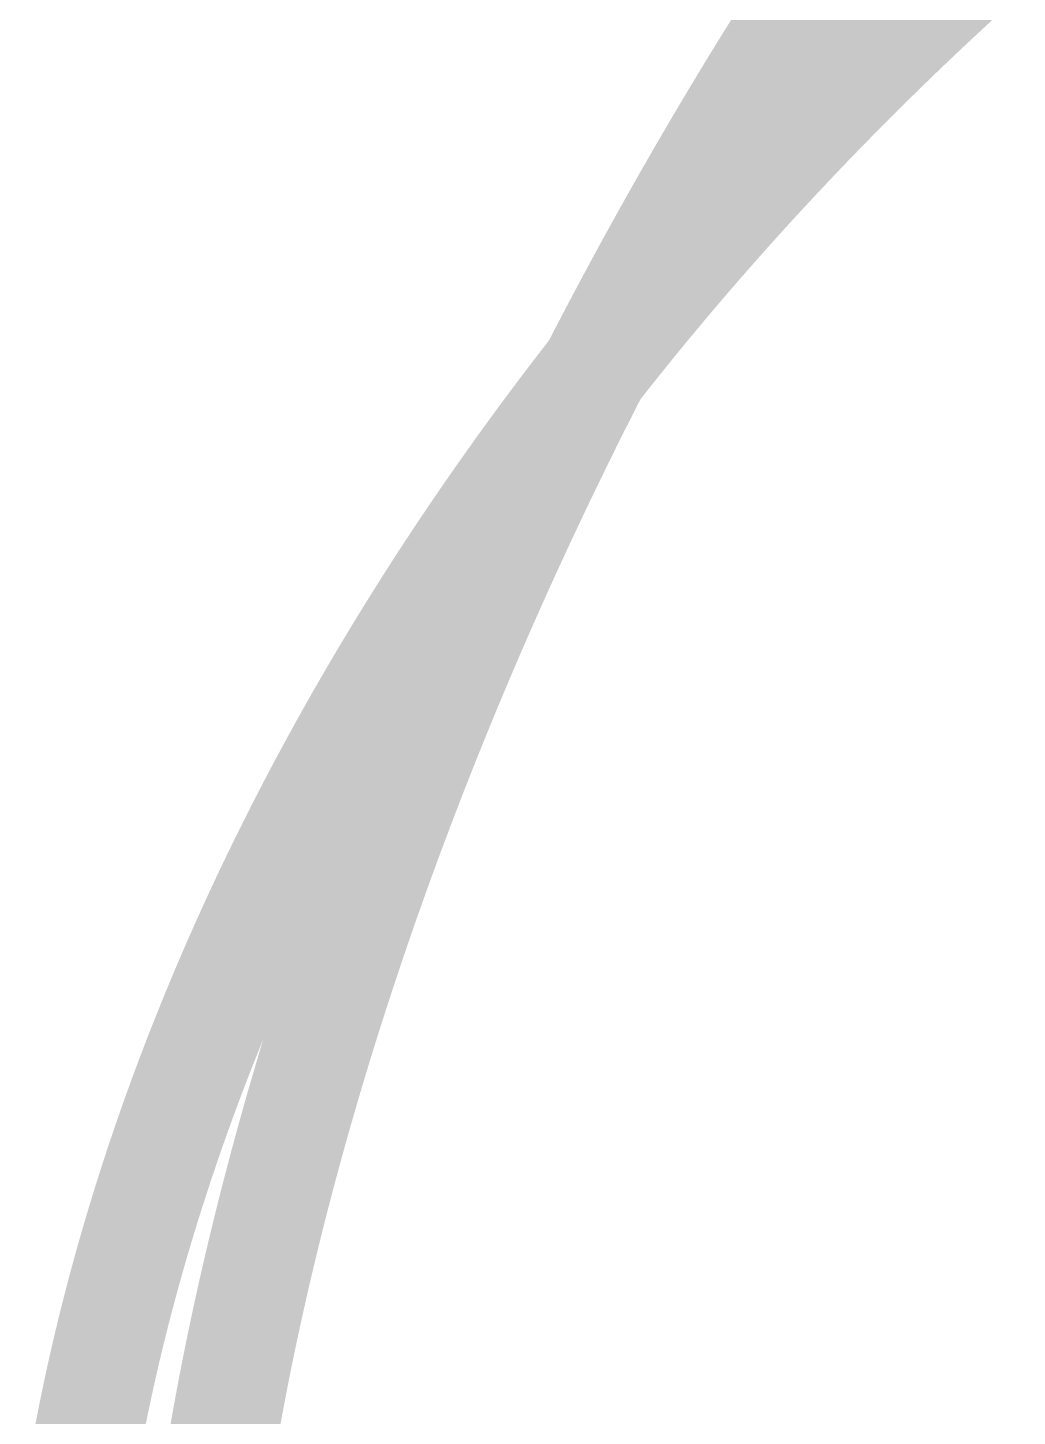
# Model space of a CAD drawing. Header units: inches. Extents: x -3.8 to 6, y -6.8 to 7.5.
# Drawn here: x -3.124 to -2.612, y -4.878 to -4.16 of the extents above; entities that cross this region are included whole.
import ezdxf

# ---------------------------------------------------------------- set-up
doc = ezdxf.new("R2010")
doc.units = ezdxf.units.IN
doc.layers.get('0').update_dxf_attribs({"linetype": 'CONTINUOUS'})
doc.layers.add('7', color=7, linetype='CONTINUOUS')

msp = doc.modelspace()

# ---------------------------------------------------------------- linework, layer by layer
at = {"const_width": 0.056}
msp.add_lwpolyline([(-3.096251, -4.906527), (-3.096145, -4.905903), (-3.096037, -4.90528), (-3.09593, -4.904657), (-3.095822, -4.904034), (-3.095713, -4.903411), (-3.095605, -4.902788), (-3.095495, -4.902165), (-3.095386, -4.901542), (-3.095276, -4.900919), (-3.095165, -4.900296), (-3.095054, -4.899673), (-3.094943, -4.89905), (-3.094831, -4.898427), (-3.094719, -4.897803), (-3.094607, -4.897181), (-3.094494, -4.896557), (-3.094381, -4.895934), (-3.094267, -4.895311), (-3.094153, -4.894688), (-3.094039, -4.894065), (-3.093924, -4.893442), (-3.093809, -4.892819), (-3.093693, -4.892196), (-3.093577, -4.891573), (-3.093461, -4.89095), (-3.093344, -4.890326), (-3.093227, -4.889703), (-3.093109, -4.889081), (-3.092991, -4.888457), (-3.092872, -4.887834), (-3.092754, -4.887211), (-3.092635, -4.886588), (-3.092515, -4.885964), (-3.092395, -4.885341), (-3.092275, -4.884718), (-3.092154, -4.884095), (-3.092033, -4.883472), (-3.091911, -4.882849), (-3.091789, -4.882226), (-3.091666, -4.881603), (-3.091544, -4.88098), (-3.09142, -4.880356), (-3.091297, -4.879734), (-3.091173, -4.87911), (-3.091048, -4.878487), (-3.090924, -4.877864), (-3.090798, -4.877241), (-3.090673, -4.876618), (-3.090547, -4.875995), (-3.09042, -4.875371), (-3.090294, -4.874748), (-3.090167, -4.874125), (-3.090039, -4.873502), (-3.089911, -4.872879), (-3.089783, -4.872256), (-3.089654, -4.871633), (-3.089525, -4.87101), (-3.089395, -4.870387), (-3.089265, -4.869763), (-3.089135, -4.869141), (-3.089004, -4.868517), (-3.088873, -4.867894), (-3.088742, -4.867271), (-3.088609, -4.866648), (-3.088477, -4.866025), (-3.088345, -4.865402), (-3.088212, -4.864779), (-3.088078, -4.864156), (-3.087944, -4.863533), (-3.08781, -4.86291), (-3.087675, -4.862287), (-3.08754, -4.861663), (-3.087405, -4.861041), (-3.087269, -4.860417), (-3.087132, -4.859795), (-3.086996, -4.859171), (-3.086859, -4.858549), (-3.086721, -4.857925), (-3.086583, -4.857302), (-3.086445, -4.856679), (-3.086307, -4.856056), (-3.086168, -4.855433), (-3.086028, -4.85481), (-3.085888, -4.854187), (-3.085748, -4.853565), (-3.085608, -4.852942), (-3.085467, -4.852318), (-3.085325, -4.851696), (-3.085183, -4.851072), (-3.085041, -4.85045), (-3.084898, -4.849827), (-3.084755, -4.849204), (-3.084612, -4.848581), (-3.084469, -4.847958), (-3.084324, -4.847335), (-3.08418, -4.846712), (-3.084035, -4.846089), (-3.08389, -4.845467), (-3.083744, -4.844844), (-3.083598, -4.844221), (-3.083452, -4.843598), (-3.083305, -4.842975), (-3.083158, -4.842352), (-3.08301, -4.84173), (-3.082862, -4.841107), (-3.082713, -4.840484), (-3.082564, -4.839861), (-3.082415, -4.839238), (-3.082265, -4.838615), (-3.082115, -4.837993), (-3.081965, -4.83737), (-3.081814, -4.836747), (-3.081663, -4.836124), (-3.081511, -4.835502), (-3.081359, -4.834879), (-3.081207, -4.834256), (-3.081054, -4.833633), (-3.080901, -4.833011), (-3.080748, -4.832388), (-3.080594, -4.831766), (-3.080439, -4.831143), (-3.080285, -4.830521), (-3.08013, -4.829897), (-3.079974, -4.829275), (-3.079818, -4.828652), (-3.079662, -4.82803), (-3.079505, -4.827407), (-3.079348, -4.826785), (-3.079191, -4.826162), (-3.079033, -4.82554), (-3.078875, -4.824917), (-3.078717, -4.824295), (-3.078557, -4.823672), (-3.078398, -4.82305), (-3.078238, -4.822427), (-3.078078, -4.821805), (-3.077918, -4.821182), (-3.077757, -4.82056), (-3.077595, -4.819937), (-3.077434, -4.819315), (-3.077272, -4.818693), (-3.077109, -4.81807), (-3.076946, -4.817448), (-3.07662, -4.816204), (-3.076456, -4.815581), (-3.076291, -4.814959), (-3.076126, -4.814337), (-3.075961, -4.813714), (-3.075796, -4.813092), (-3.075629, -4.812469), (-3.075463, -4.811848), (-3.075296, -4.811225), (-3.07513, -4.810603), (-3.074962, -4.809981), (-3.074626, -4.808737), (-3.074457, -4.808115), (-3.074288, -4.807493), (-3.074119, -4.80687), (-3.073949, -4.806248), (-3.073779, -4.805626), (-3.073608, -4.805004), (-3.073266, -4.80376), (-3.072922, -4.802516), (-3.072749, -4.801895), (-3.072576, -4.801272), (-3.072403, -4.800651), (-3.07223, -4.800029), (-3.072056, -4.799407), (-3.071881, -4.798785), (-3.071706, -4.798163), (-3.071531, -4.797541), (-3.07118, -4.796298), (-3.071003, -4.795676), (-3.070826, -4.795054), (-3.070649, -4.794433), (-3.070472, -4.793811), (-3.070294, -4.79319), (-3.070115, -4.792568), (-3.069937, -4.791946), (-3.069758, -4.791325), (-3.069578, -4.790703), (-3.069398, -4.790082), (-3.069218, -4.78946), (-3.069038, -4.788838), (-3.068857, -4.788217), (-3.068675, -4.787595), (-3.068494, -4.786974), (-3.068311, -4.786352), (-3.068129, -4.785731), (-3.067946, -4.78511), (-3.067763, -4.784488), (-3.067579, -4.783867), (-3.067395, -4.783246), (-3.067211, -4.782624), (-3.067026, -4.782003), (-3.066841, -4.781382), (-3.066655, -4.780761), (-3.066469, -4.780139), (-3.066283, -4.779518), (-3.066096, -4.778897), (-3.065909, -4.778276), (-3.065722, -4.777655), (-3.065533, -4.777034), (-3.065345, -4.776412), (-3.065157, -4.775792), (-3.064968, -4.77517), (-3.064778, -4.774549), (-3.064589, -4.773929), (-3.064399, -4.773307), (-3.064208, -4.772686), (-3.064017, -4.772066), (-3.063826, -4.771445), (-3.063634, -4.770824), (-3.063442, -4.770204), (-3.063057, -4.768962), (-3.06267, -4.767721), (-3.062476, -4.767099), (-3.062282, -4.766479), (-3.062087, -4.765858), (-3.061892, -4.765238), (-3.061697, -4.764617), (-3.0615, -4.763997), (-3.061304, -4.763376), (-3.061107, -4.762755), (-3.060911, -4.762135), (-3.060713, -4.761515), (-3.060516, -4.760894), (-3.060317, -4.760274), (-3.060119, -4.759654), (-3.05992, -4.759033), (-3.059721, -4.758413), (-3.059521, -4.757792), (-3.059121, -4.756552), (-3.058719, -4.755312), (-3.058517, -4.754692), (-3.058315, -4.754072), (-3.058113, -4.753451), (-3.05791, -4.752831), (-3.057708, -4.752212), (-3.057504, -4.751592), (-3.0573, -4.750972), (-3.057096, -4.750351), (-3.056891, -4.749732), (-3.056687, -4.749112), (-3.056481, -4.748492), (-3.056276, -4.747872), (-3.056069, -4.747253), (-3.055863, -4.746633), (-3.055656, -4.746013), (-3.055449, -4.745393), (-3.055241, -4.744773), (-3.055033, -4.744154), (-3.054825, -4.743535), (-3.054616, -4.742915), (-3.054408, -4.742296), (-3.054198, -4.741676), (-3.053988, -4.741057), (-3.053778, -4.740438), (-3.053567, -4.739818), (-3.053356, -4.739198), (-3.052933, -4.73796), (-3.052721, -4.73734), (-3.052509, -4.736721), (-3.052296, -4.736103), (-3.052083, -4.735483), (-3.051869, -4.734864), (-3.051655, -4.734245), (-3.051441, -4.733625), (-3.051226, -4.733006), (-3.051011, -4.732388), (-3.050796, -4.731769), (-3.05058, -4.73115), (-3.050364, -4.730531), (-3.050147, -4.729912), (-3.04993, -4.729293), (-3.049713, -4.728674), (-3.049495, -4.728056), (-3.049277, -4.727437), (-3.049059, -4.726819), (-3.04884, -4.7262), (-3.04862, -4.725581), (-3.048401, -4.724963), (-3.048181, -4.724344), (-3.047961, -4.723726), (-3.04774, -4.723107), (-3.047519, -4.722489), (-3.047298, -4.72187), (-3.047076, -4.721252), (-3.046854, -4.720634), (-3.046631, -4.720016), (-3.046408, -4.719397), (-3.045961, -4.718161), (-3.045737, -4.717543), (-3.045513, -4.716925), (-3.045288, -4.716307), (-3.045063, -4.715689), (-3.044611, -4.714453), (-3.044159, -4.713217), (-3.043931, -4.712599), (-3.043704, -4.711981), (-3.043476, -4.711364), (-3.043248, -4.710746), (-3.04302, -4.710128), (-3.042791, -4.709511), (-3.042562, -4.708893), (-3.042332, -4.708276), (-3.042102, -4.707658), (-3.041872, -4.707041), (-3.041641, -4.706423), (-3.04141, -4.705806), (-3.041178, -4.705189), (-3.040946, -4.704571), (-3.040714, -4.703954), (-3.040482, -4.703337), (-3.040249, -4.70272), (-3.040015, -4.702102), (-3.039782, -4.701486), (-3.039548, -4.700869), (-3.039313, -4.700251), (-3.039078, -4.699634), (-3.038843, -4.699018), (-3.038608, -4.6984), (-3.038372, -4.697784), (-3.038136, -4.697167), (-3.037899, -4.69655), (-3.037662, -4.695933), (-3.037424, -4.695317), (-3.037187, -4.6947), (-3.03671, -4.693467), (-3.036471, -4.692851), (-3.036232, -4.692234), (-3.035993, -4.691617), (-3.035752, -4.691001), (-3.035512, -4.690385), (-3.035272, -4.689768), (-3.035031, -4.689152), (-3.034789, -4.688536), (-3.034547, -4.68792), (-3.034305, -4.687304), (-3.034063, -4.686688), (-3.03382, -4.686072), (-3.033576, -4.685456), (-3.033333, -4.68484), (-3.032845, -4.683608), (-3.0326, -4.682992), (-3.032354, -4.682377), (-3.032109, -4.681761), (-3.031863, -4.681145), (-3.03137, -4.679914), (-3.030876, -4.678683), (-3.030628, -4.678068), (-3.03038, -4.677453), (-3.030132, -4.676837), (-3.029883, -4.676222), (-3.029385, -4.674992), (-3.029135, -4.674376), (-3.028885, -4.673761), (-3.028634, -4.673146), (-3.028383, -4.672531), (-3.028132, -4.671916), (-3.02788, -4.671301), (-3.027628, -4.670687), (-3.027376, -4.670072), (-3.027123, -4.669457), (-3.02687, -4.668842), (-3.026616, -4.668228), (-3.026363, -4.667613), (-3.026108, -4.666998), (-3.025854, -4.666384), (-3.025599, -4.66577), (-3.025343, -4.665155), (-3.025087, -4.664541), (-3.024832, -4.663927), (-3.024575, -4.663312), (-3.024318, -4.662698), (-3.024061, -4.662084), (-3.023803, -4.661469), (-3.023546, -4.660856), (-3.023287, -4.660242), (-3.023029, -4.659628), (-3.02277, -4.659014), (-3.022511, -4.6584), (-3.022251, -4.657786), (-3.021991, -4.657172), (-3.02173, -4.656559), (-3.021469, -4.655945), (-3.021208, -4.655332), (-3.020947, -4.654718), (-3.020685, -4.654105), (-3.02016, -4.652878), (-3.019897, -4.652265), (-3.019634, -4.651651), (-3.019371, -4.651038), (-3.019106, -4.650425), (-3.018577, -4.649199), (-3.018046, -4.647973), (-3.01778, -4.64736), (-3.017514, -4.646747), (-3.017248, -4.646134), (-3.016981, -4.645522), (-3.016713, -4.644908), (-3.016446, -4.644296), (-3.016178, -4.643683), (-3.015909, -4.643071), (-3.01564, -4.642458), (-3.015372, -4.641846), (-3.015102, -4.641234), (-3.014832, -4.640622), (-3.014562, -4.640009), (-3.014291, -4.639397), (-3.01402, -4.638785), (-3.013749, -4.638173), (-3.013478, -4.637561), (-3.013206, -4.636949), (-3.012933, -4.636337), (-3.012661, -4.635725), (-3.012388, -4.635113), (-3.012114, -4.634501), (-3.011841, -4.63389), (-3.011566, -4.633278), (-3.011292, -4.632667), (-3.011017, -4.632055), (-3.010742, -4.631444), (-3.010466, -4.630832), (-3.009914, -4.62961), (-3.009637, -4.628999), (-3.00936, -4.628387), (-3.009083, -4.627776), (-3.008805, -4.627165), (-3.008527, -4.626554), (-3.008249, -4.625943), (-3.00797, -4.625333), (-3.007691, -4.624722), (-3.007411, -4.624111), (-3.007132, -4.6235), (-3.006851, -4.62289), (-3.006571, -4.622279), (-3.00629, -4.621668), (-3.006008, -4.621058), (-3.005727, -4.620448), (-3.005445, -4.619837), (-3.005162, -4.619227), (-3.004879, -4.618617), (-3.004596, -4.618007), (-3.004313, -4.617397), (-3.00403, -4.616786), (-3.003745, -4.616177), (-3.003176, -4.614957), (-3.002605, -4.613738), (-3.002319, -4.613128), (-3.002033, -4.612518), (-3.001746, -4.611908), (-3.001459, -4.611299), (-3.001172, -4.61069), (-3.000884, -4.61008), (-3.000596, -4.609471), (-3.000308, -4.608862), (-3.000019, -4.608253), (-2.99973, -4.607644), (-2.99944, -4.607035), (-2.99915, -4.606426), (-2.99886, -4.605817), (-2.99857, -4.605208), (-2.998279, -4.604599), (-2.997988, -4.603991), (-2.997696, -4.603382), (-2.997404, -4.602773), (-2.997111, -4.602165), (-2.996819, -4.601556), (-2.996526, -4.600948), (-2.996232, -4.600339), (-2.995939, -4.599731), (-2.995645, -4.599123), (-2.99535, -4.598515), (-2.995055, -4.597907), (-2.99476, -4.597299), (-2.994465, -4.596691), (-2.994169, -4.596083), (-2.993872, -4.595475), (-2.993576, -4.594868), (-2.993279, -4.59426), (-2.992684, -4.593045), (-2.992386, -4.592437), (-2.992088, -4.59183), (-2.991789, -4.591222), (-2.99149, -4.590615), (-2.99119, -4.590008), (-2.990891, -4.589401), (-2.990591, -4.588794), (-2.990291, -4.588187), (-2.98999, -4.58758), (-2.989689, -4.586973), (-2.989387, -4.586366), (-2.989085, -4.58576), (-2.988783, -4.585153), (-2.98848, -4.584546), (-2.988178, -4.58394), (-2.987874, -4.583333), (-2.987571, -4.582727), (-2.987267, -4.58212), (-2.986962, -4.581514), (-2.986657, -4.580908), (-2.986353, -4.580302), (-2.986047, -4.579696), (-2.985742, -4.57909), (-2.985435, -4.578484), (-2.985129, -4.577878), (-2.984823, -4.577272), (-2.984515, -4.576667), (-2.984208, -4.576061), (-2.9839, -4.575456), (-2.983592, -4.57485), (-2.983283, -4.574245), (-2.982974, -4.573639), (-2.982665, -4.573034), (-2.982356, -4.572429), (-2.982046, -4.571824), (-2.981735, -4.571219), (-2.981425, -4.570614), (-2.981114, -4.570009), (-2.980802, -4.569404), (-2.980491, -4.568799), (-2.980179, -4.568194), (-2.979867, -4.56759), (-2.979241, -4.566381), (-2.978614, -4.565172), (-2.9783, -4.564568), (-2.977985, -4.563964), (-2.97767, -4.56336), (-2.977355, -4.562756), (-2.97704, -4.562151), (-2.976724, -4.561548), (-2.976408, -4.560944), (-2.976091, -4.56034), (-2.975774, -4.559737), (-2.975457, -4.559133), (-2.975139, -4.558529), (-2.974821, -4.557926), (-2.974503, -4.557323), (-2.974184, -4.556719), (-2.973865, -4.556116), (-2.973546, -4.555513), (-2.973226, -4.55491), (-2.972906, -4.554307), (-2.972586, -4.553704), (-2.972265, -4.553101), (-2.971945, -4.552498), (-2.971623, -4.551896), (-2.971301, -4.551293), (-2.970979, -4.550691), (-2.970657, -4.550088), (-2.970334, -4.549486), (-2.970011, -4.548883), (-2.969687, -4.548281), (-2.969363, -4.547679), (-2.969039, -4.547077), (-2.968715, -4.546475), (-2.96839, -4.545873), (-2.968065, -4.545271), (-2.967739, -4.54467), (-2.967413, -4.544068), (-2.967088, -4.543466), (-2.966761, -4.542865), (-2.966434, -4.542264), (-2.966106, -4.541662), (-2.965779, -4.54106), (-2.965451, -4.54046), (-2.965122, -4.539858), (-2.964794, -4.539257), (-2.964465, -4.538656), (-2.964136, -4.538055), (-2.963806, -4.537454), (-2.963476, -4.536854), (-2.963146, -4.536253), (-2.962815, -4.535652), (-2.962484, -4.535052), (-2.962153, -4.534451), (-2.961821, -4.533851), (-2.961489, -4.533251), (-2.961156, -4.532651), (-2.960824, -4.532051), (-2.96049, -4.531451), (-2.960157, -4.530851), (-2.959823, -4.530251), (-2.959489, -4.529651), (-2.959155, -4.529052), (-2.95882, -4.528452), (-2.958485, -4.527853), (-2.958149, -4.527253), (-2.957814, -4.526654), (-2.957477, -4.526054), (-2.95714, -4.525455), (-2.956804, -4.524856), (-2.956466, -4.524257), (-2.956129, -4.523658), (-2.955791, -4.523059), (-2.955453, -4.52246), (-2.955114, -4.521862), (-2.954775, -4.521263), (-2.954436, -4.520665), (-2.954096, -4.520066), (-2.953756, -4.519468), (-2.953076, -4.518271), (-2.952393, -4.517075), (-2.952052, -4.516477), (-2.95171, -4.515879), (-2.951367, -4.515282), (-2.951024, -4.514684), (-2.950681, -4.514086), (-2.950338, -4.513489), (-2.949995, -4.512891), (-2.94965, -4.512294), (-2.949306, -4.511696), (-2.948961, -4.5111), (-2.948271, -4.509905), (-2.947925, -4.509308), (-2.947579, -4.508711), (-2.947233, -4.508115), (-2.946886, -4.507518), (-2.946539, -4.506922), (-2.946191, -4.506325), (-2.945844, -4.505729), (-2.945496, -4.505132), (-2.945147, -4.504536), (-2.944798, -4.50394), (-2.944449, -4.503344), (-2.9441, -4.502748), (-2.94375, -4.502152), (-2.9434, -4.501556), (-2.94305, -4.500961), (-2.942699, -4.500365), (-2.942348, -4.49977), (-2.941996, -4.499174), (-2.941644, -4.498579), (-2.941292, -4.497983), (-2.94094, -4.497388), (-2.940587, -4.496793), (-2.93988, -4.495604), (-2.939173, -4.494414), (-2.938463, -4.493225), (-2.937752, -4.492036), (-2.93704, -4.490848), (-2.936683, -4.490253), (-2.936327, -4.489659), (-2.935969, -4.489065), (-2.935612, -4.488472), (-2.935254, -4.487878), (-2.934896, -4.487284), (-2.934537, -4.486691), (-2.934178, -4.486097), (-2.933819, -4.485504), (-2.93346, -4.48491), (-2.9331, -4.484318), (-2.932739, -4.483725), (-2.932379, -4.483131), (-2.932018, -4.482539), (-2.931657, -4.481946), (-2.931295, -4.481353), (-2.930571, -4.480168), (-2.929846, -4.478983), (-2.929119, -4.477799), (-2.928391, -4.476615), (-2.928026, -4.476023), (-2.927661, -4.475431), (-2.927296, -4.474839), (-2.92693, -4.474248), (-2.926564, -4.473656), (-2.926198, -4.473065), (-2.925832, -4.472474), (-2.925465, -4.471883), (-2.92473, -4.4707), (-2.923994, -4.469519), (-2.923256, -4.468338), (-2.922517, -4.467156), (-2.922147, -4.466566), (-2.921777, -4.465976), (-2.921407, -4.465385), (-2.921036, -4.464796), (-2.920665, -4.464206), (-2.920293, -4.463616), (-2.919921, -4.463026), (-2.919549, -4.462436), (-2.919176, -4.461847), (-2.918803, -4.461257), (-2.91843, -4.460668), (-2.918056, -4.460079), (-2.917682, -4.459489), (-2.917308, -4.4589), (-2.916934, -4.458312), (-2.916559, -4.457723), (-2.916183, -4.457134), (-2.915808, -4.456545), (-2.915432, -4.455956), (-2.915056, -4.455368), (-2.914679, -4.45478), (-2.914302, -4.454191), (-2.913925, -4.453603), (-2.913548, -4.453015), (-2.912792, -4.451839), (-2.912034, -4.450664), (-2.911655, -4.450077), (-2.911276, -4.449489), (-2.910896, -4.448901), (-2.910516, -4.448314), (-2.910135, -4.447727), (-2.909754, -4.44714), (-2.909373, -4.446553), (-2.908992, -4.445966), (-2.908228, -4.444793), (-2.907463, -4.44362), (-2.906696, -4.442447), (-2.905928, -4.441275), (-2.905544, -4.440689), (-2.905159, -4.440103), (-2.904774, -4.439517), (-2.904388, -4.438931), (-2.903616, -4.437761), (-2.902843, -4.43659), (-2.902069, -4.43542), (-2.901293, -4.43425), (-2.900905, -4.433665), (-2.900516, -4.433081), (-2.900127, -4.432496), (-2.899737, -4.431912), (-2.899348, -4.431327), (-2.898958, -4.430743), (-2.898177, -4.429575), (-2.897786, -4.428991), (-2.897394, -4.428408), (-2.897003, -4.427824), (-2.896611, -4.42724), (-2.896219, -4.426657), (-2.895826, -4.426074), (-2.895433, -4.42549), (-2.89504, -4.424907), (-2.894252, -4.423741), (-2.893463, -4.422575), (-2.893069, -4.421993), (-2.892673, -4.421411), (-2.892277, -4.420828), (-2.891882, -4.420246), (-2.891089, -4.419082), (-2.890295, -4.417918), (-2.8895, -4.416755), (-2.888703, -4.415592), (-2.888304, -4.41501), (-2.887905, -4.414429), (-2.887506, -4.413848), (-2.887106, -4.413267), (-2.886706, -4.412686), (-2.886306, -4.412106), (-2.885905, -4.411525), (-2.885504, -4.410944), (-2.885102, -4.410364), (-2.884701, -4.409784), (-2.884299, -4.409204), (-2.883896, -4.408623), (-2.883091, -4.407464), (-2.882284, -4.406304), (-2.88188, -4.405725), (-2.881476, -4.405145), (-2.881071, -4.404566), (-2.880666, -4.403986), (-2.879855, -4.402829), (-2.879043, -4.401671), (-2.87823, -4.400514), (-2.877822, -4.399935), (-2.877415, -4.399357), (-2.877007, -4.398779), (-2.876599, -4.398201), (-2.876191, -4.397623), (-2.875782, -4.397045), (-2.875373, -4.396467), (-2.874963, -4.39589), (-2.874144, -4.394735), (-2.873322, -4.39358), (-2.872911, -4.393003), (-2.8725, -4.392426), (-2.872088, -4.39185), (-2.871676, -4.391273), (-2.870852, -4.39012), (-2.870025, -4.388967), (-2.869612, -4.388391), (-2.869198, -4.387815), (-2.868783, -4.387239), (-2.868369, -4.386663), (-2.867954, -4.386087), (-2.867539, -4.385512), (-2.867123, -4.384937), (-2.866708, -4.384361), (-2.866291, -4.383786), (-2.865875, -4.383211), (-2.865458, -4.382636), (-2.865041, -4.382061), (-2.864624, -4.381486), (-2.864206, -4.380912), (-2.86337, -4.379763), (-2.862532, -4.378614), (-2.862113, -4.37804), (-2.861693, -4.377467), (-2.861273, -4.376893), (-2.860853, -4.376319), (-2.860432, -4.375745), (-2.860011, -4.375172), (-2.85959, -4.374599), (-2.859169, -4.374026), (-2.858747, -4.373452), (-2.858325, -4.37288), (-2.857479, -4.371734), (-2.857056, -4.371161), (-2.856632, -4.370589), (-2.856209, -4.370017), (-2.855785, -4.369444), (-2.85536, -4.368872), (-2.854935, -4.3683), (-2.85451, -4.367728), (-2.854085, -4.367157), (-2.853234, -4.366014), (-2.85238, -4.364871), (-2.851526, -4.363729), (-2.850671, -4.362586), (-2.850243, -4.362016), (-2.849814, -4.361445), (-2.849385, -4.360875), (-2.848956, -4.360305), (-2.848097, -4.359165), (-2.847237, -4.358025), (-2.846806, -4.357455), (-2.846375, -4.356885), (-2.845943, -4.356316), (-2.845512, -4.355747), (-2.84508, -4.355177), (-2.844648, -4.354608), (-2.844215, -4.354039), (-2.843782, -4.353471), (-2.843349, -4.352902), (-2.842915, -4.352334), (-2.842482, -4.351765), (-2.842047, -4.351196), (-2.841613, -4.350628), (-2.841178, -4.35006), (-2.840743, -4.349493), (-2.840307, -4.348925), (-2.839872, -4.348357), (-2.839436, -4.347789), (-2.839, -4.347222), (-2.838563, -4.346655), (-2.838126, -4.346087), (-2.837689, -4.34552), (-2.837251, -4.344953), (-2.836813, -4.344387), (-2.836375, -4.34382), (-2.835936, -4.343253), (-2.835497, -4.342687), (-2.835058, -4.342121), (-2.834179, -4.340988), (-2.833739, -4.340423), (-2.833298, -4.339857), (-2.832858, -4.339291), (-2.832417, -4.338725), (-2.831534, -4.337595), (-2.831092, -4.337029), (-2.83065, -4.336464), (-2.830207, -4.3359), (-2.829764, -4.335335), (-2.828877, -4.334206), (-2.827989, -4.333077), (-2.8271, -4.331949), (-2.82621, -4.330821), (-2.825764, -4.330257), (-2.825318, -4.329694), (-2.824872, -4.329131), (-2.824425, -4.328568), (-2.823978, -4.328004), (-2.823531, -4.327441), (-2.823083, -4.326879), (-2.822636, -4.326316), (-2.821739, -4.325191), (-2.820841, -4.324067), (-2.820392, -4.323504), (-2.819942, -4.322943), (-2.819492, -4.322381), (-2.819042, -4.321819), (-2.818591, -4.321258), (-2.81814, -4.320696), (-2.817689, -4.320135), (-2.817237, -4.319573), (-2.816785, -4.319013), (-2.816334, -4.318452), (-2.815881, -4.317891), (-2.815428, -4.317331), (-2.814522, -4.31621), (-2.813614, -4.31509), (-2.81316, -4.31453), (-2.812705, -4.31397), (-2.81225, -4.31341), (-2.811795, -4.312851), (-2.811339, -4.312291), (-2.810884, -4.311732), (-2.810427, -4.311173), (-2.809971, -4.310614), (-2.809514, -4.310055), (-2.809057, -4.309496), (-2.8086, -4.308938), (-2.808142, -4.30838), (-2.807684, -4.307821), (-2.807226, -4.307263), (-2.806767, -4.306705), (-2.806308, -4.306147), (-2.805849, -4.305589), (-2.805389, -4.305032), (-2.804929, -4.304474), (-2.80447, -4.303917), (-2.803548, -4.302803), (-2.802626, -4.301689), (-2.802164, -4.301132), (-2.801702, -4.300576), (-2.800778, -4.299463), (-2.800315, -4.298907), (-2.799851, -4.298351), (-2.799388, -4.297795), (-2.798924, -4.297239), (-2.797996, -4.296128), (-2.797531, -4.295573), (-2.797066, -4.295018), (-2.7966, -4.294463), (-2.796135, -4.293908), (-2.795203, -4.292799), (-2.794736, -4.292244), (-2.794269, -4.29169), (-2.793802, -4.291136), (-2.793335, -4.290582), (-2.792399, -4.289474), (-2.791931, -4.288921), (-2.791462, -4.288367), (-2.790993, -4.287814), (-2.790524, -4.287261), (-2.790054, -4.286708), (-2.789585, -4.286155), (-2.789114, -4.285602), (-2.788644, -4.285049), (-2.788173, -4.284497), (-2.787702, -4.283945), (-2.787231, -4.283392), (-2.786759, -4.282841), (-2.786287, -4.282289), (-2.785815, -4.281737), (-2.78487, -4.280634), (-2.783923, -4.279531), (-2.782975, -4.278429), (-2.782026, -4.277328), (-2.781076, -4.276227), (-2.780124, -4.275127), (-2.779648, -4.274577), (-2.779172, -4.274027), (-2.778695, -4.273478), (-2.778218, -4.272928), (-2.777263, -4.27183), (-2.776307, -4.270731), (-2.775828, -4.270183), (-2.775349, -4.269634), (-2.77487, -4.269086), (-2.77439, -4.268538), (-2.773911, -4.267989), (-2.773431, -4.267441), (-2.77295, -4.266893), (-2.77247, -4.266346), (-2.771989, -4.265798), (-2.771508, -4.265251), (-2.771026, -4.264704), (-2.770544, -4.264156), (-2.770062, -4.263609), (-2.769579, -4.263062), (-2.769097, -4.262516), (-2.768614, -4.261969), (-2.767647, -4.260877), (-2.766679, -4.259785), (-2.766194, -4.259239), (-2.765709, -4.258693), (-2.765224, -4.258148), (-2.764739, -4.257602), (-2.763767, -4.256512), (-2.762794, -4.255422), (-2.762307, -4.254878), (-2.76182, -4.254333), (-2.761332, -4.253789), (-2.760844, -4.253244), (-2.759868, -4.252157), (-2.759379, -4.251613), (-2.75889, -4.251069), (-2.758401, -4.250526), (-2.757911, -4.249983), (-2.757422, -4.24944), (-2.756932, -4.248897), (-2.75595, -4.247811), (-2.755459, -4.247269), (-2.754968, -4.246727), (-2.754476, -4.246184), (-2.753984, -4.245642), (-2.753492, -4.2451), (-2.753, -4.244558), (-2.752014, -4.243475), (-2.751026, -4.242393), (-2.750532, -4.241852), (-2.750038, -4.241311), (-2.749544, -4.24077), (-2.749049, -4.24023), (-2.748058, -4.239149), (-2.747066, -4.238069), (-2.74657, -4.23753), (-2.746073, -4.23699), (-2.745576, -4.23645), (-2.745079, -4.235911), (-2.744084, -4.234833), (-2.743087, -4.233756), (-2.742589, -4.233217), (-2.742089, -4.232678), (-2.74159, -4.23214), (-2.741091, -4.231602), (-2.740591, -4.231064), (-2.740091, -4.230526), (-2.73959, -4.229989), (-2.739089, -4.229452), (-2.738588, -4.228914), (-2.738087, -4.228377), (-2.737586, -4.22784), (-2.737083, -4.227303), (-2.736581, -4.226767), (-2.736079, -4.22623), (-2.735576, -4.225694), (-2.735073, -4.225157), (-2.734066, -4.224086), (-2.733058, -4.223014), (-2.732553, -4.222479), (-2.732049, -4.221944), (-2.731543, -4.221409), (-2.731038, -4.220874), (-2.730026, -4.219804), (-2.729013, -4.218735), (-2.728507, -4.218202), (-2.727999, -4.217667), (-2.727492, -4.217134), (-2.726984, -4.2166), (-2.726476, -4.216066), (-2.725968, -4.215533), (-2.725459, -4.215), (-2.72495, -4.214467), (-2.723932, -4.213401), (-2.723422, -4.212869), (-2.722912, -4.212337), (-2.722402, -4.211804), (-2.721891, -4.211272), (-2.72138, -4.21074), (-2.720869, -4.210209), (-2.720357, -4.209677), (-2.719846, -4.209146), (-2.718821, -4.208083), (-2.717796, -4.207022), (-2.717282, -4.206491), (-2.716769, -4.205961), (-2.716255, -4.205431), (-2.715741, -4.2049), (-2.715226, -4.20437), (-2.714712, -4.20384), (-2.713682, -4.202781), (-2.71265, -4.201723), (-2.711618, -4.200665), (-2.710584, -4.199608), (-2.710067, -4.19908), (-2.70955, -4.198551), (-2.709032, -4.198023), (-2.708514, -4.197495), (-2.707477, -4.196441), (-2.706439, -4.195386), (-2.705399, -4.194332), (-2.704359, -4.193279), (-2.703838, -4.192752), (-2.703317, -4.192226), (-2.702796, -4.1917), (-2.702274, -4.191175), (-2.701752, -4.190649), (-2.70123, -4.190123), (-2.700708, -4.189598), (-2.700186, -4.189073), (-2.699663, -4.188548), (-2.699139, -4.188023), (-2.698616, -4.187499), (-2.698092, -4.186974), (-2.697568, -4.186449), (-2.697043, -4.185925), (-2.696518, -4.185401), (-2.695994, -4.184877), (-2.695468, -4.184353), (-2.694943, -4.18383), (-2.694417, -4.183307), (-2.693891, -4.182784), (-2.693365, -4.182261), (-2.692838, -4.181738), (-2.691784, -4.180693), (-2.691256, -4.180171), (-2.690729, -4.179648), (-2.690201, -4.179126), (-2.689672, -4.178604), (-2.688615, -4.177561), (-2.688086, -4.17704), (-2.687556, -4.176519), (-2.687026, -4.175998), (-2.686496, -4.175477), (-2.685966, -4.174956), (-2.685436, -4.174436), (-2.684374, -4.173396), (-2.68331, -4.172356), (-2.682778, -4.171836), (-2.682246, -4.171317), (-2.681181, -4.170279), (-2.680114, -4.169241), (-2.67958, -4.168723), (-2.679046, -4.168204), (-2.678512, -4.167686), (-2.677978, -4.167168), (-2.677443, -4.16665), (-2.676908, -4.166132), (-2.676373, -4.165615), (-2.675837, -4.165097), (-2.675301, -4.16458), (-2.674765, -4.164063), (-2.673691, -4.16303), (-2.672617, -4.161997), (-2.671541, -4.160964), (-2.670465, -4.159933), (-2.669387, -4.158902), (-2.668308, -4.157873), (-2.667768, -4.157358), (-2.667228, -4.156843), (-2.666687, -4.156329), (-2.666147, -4.155815), (-2.665606, -4.155301), (-2.665065, -4.154787), (-2.664523, -4.154273), (-2.663981, -4.153759), (-2.663439, -4.153246), (-2.662897, -4.152733), (-2.662354, -4.15222), (-2.661811, -4.151707), (-2.661268, -4.151195), (-2.660725, -4.150682), (-2.659637, -4.149658), (-2.659092, -4.149146), (-2.658548, -4.148634), (-2.658003, -4.148122), (-2.657458, -4.147611), (-2.656913, -4.1471), (-2.656367, -4.146589), (-2.655275, -4.145567), (-2.654181, -4.144547), (-2.653087, -4.143527), (-2.652539, -4.143017), (-2.651991, -4.142507), (-2.651443, -4.141998), (-2.650895, -4.141489), (-2.650346, -4.140979), (-2.649797, -4.140471), (-2.649248, -4.139962), (-2.648698, -4.139453), (-2.648148, -4.138945), (-2.647598, -4.138437), (-2.647048, -4.137929), (-2.646497, -4.137421), (-2.645946, -4.136913), (-2.645395, -4.136406), (-2.644843, -4.135899), (-2.644292, -4.135392), (-2.64374, -4.134885), (-2.643187, -4.134378), (-2.642635, -4.133872), (-2.642082, -4.133365), (-2.641529, -4.132859), (-2.640975, -4.132353), (-2.640422, -4.131848)], dxfattribs=at)
at = {"layer": '7', "const_width": 0.056}
msp.add_lwpolyline([(-3.026028, -4.906082), (-3.025921, -4.905414), (-3.025813, -4.904747), (-3.025597, -4.903411), (-3.025379, -4.902074), (-3.025159, -4.900737), (-3.024939, -4.8994), (-3.024827, -4.898731), (-3.024716, -4.898061), (-3.024605, -4.897392), (-3.024493, -4.896722), (-3.02438, -4.896052), (-3.024267, -4.895383), (-3.024154, -4.894712), (-3.02404, -4.894042), (-3.023927, -4.893372), (-3.023813, -4.892701), (-3.023698, -4.89203), (-3.023583, -4.891359), (-3.023468, -4.890688), (-3.023352, -4.890017), (-3.02312, -4.888674), (-3.023004, -4.888002), (-3.022886, -4.887331), (-3.022769, -4.886658), (-3.022651, -4.885986), (-3.022533, -4.885314), (-3.022415, -4.884641), (-3.022296, -4.883968), (-3.022176, -4.883296), (-3.022057, -4.882623), (-3.021937, -4.881949), (-3.021816, -4.881277), (-3.021696, -4.880603), (-3.021454, -4.879255), (-3.02121, -4.877907), (-3.021088, -4.877233), (-3.020965, -4.876559), (-3.020842, -4.875884), (-3.020719, -4.875209), (-3.020595, -4.874534), (-3.02047, -4.873859), (-3.020346, -4.873184), (-3.020221, -4.872509), (-3.01997, -4.871158), (-3.019718, -4.869806), (-3.019464, -4.868454), (-3.019209, -4.8671), (-3.019081, -4.866424), (-3.018953, -4.865747), (-3.018824, -4.86507), (-3.018695, -4.864393), (-3.018565, -4.863715), (-3.018435, -4.863038), (-3.018306, -4.86236), (-3.018175, -4.861682), (-3.018044, -4.861005), (-3.017913, -4.860326), (-3.017781, -4.859648), (-3.017649, -4.85897), (-3.017517, -4.858291), (-3.017384, -4.857613), (-3.017251, -4.856934), (-3.017118, -4.856255), (-3.01685, -4.854897), (-3.016581, -4.853538), (-3.016311, -4.852178), (-3.016039, -4.850818), (-3.015765, -4.849457), (-3.015491, -4.848096), (-3.015215, -4.846734), (-3.014937, -4.845372), (-3.014798, -4.84469), (-3.014658, -4.844009), (-3.014518, -4.843327), (-3.014378, -4.842645), (-3.014237, -4.841963), (-3.014096, -4.841281), (-3.013954, -4.840599), (-3.013813, -4.839917), (-3.01367, -4.839234), (-3.013528, -4.838552), (-3.013386, -4.837869), (-3.013242, -4.837186), (-3.013098, -4.836503), (-3.012955, -4.835819), (-3.01281, -4.835136), (-3.012666, -4.834453), (-3.012521, -4.833769), (-3.012376, -4.833085), (-3.01223, -4.832401), (-3.012084, -4.831717), (-3.011938, -4.831033), (-3.011791, -4.830349), (-3.011644, -4.829664), (-3.011497, -4.82898), (-3.011349, -4.828295), (-3.011201, -4.82761), (-3.011053, -4.826925), (-3.010904, -4.82624), (-3.010606, -4.824869), (-3.010306, -4.823498), (-3.010005, -4.822126), (-3.009702, -4.820755), (-3.009398, -4.819382), (-3.009093, -4.818008), (-3.008939, -4.817322), (-3.008786, -4.816635), (-3.008477, -4.81526), (-3.008168, -4.813885), (-3.008013, -4.813198), (-3.007857, -4.81251), (-3.007701, -4.811822), (-3.007545, -4.811134), (-3.007231, -4.809758), (-3.007074, -4.80907), (-3.006916, -4.808381), (-3.006758, -4.807693), (-3.0066, -4.807003), (-3.006441, -4.806315), (-3.006282, -4.805626), (-3.006123, -4.804936), (-3.005963, -4.804248), (-3.005642, -4.802868), (-3.005321, -4.801489), (-3.004997, -4.800109), (-3.004673, -4.798729), (-3.004346, -4.797348), (-3.004183, -4.796658), (-3.004019, -4.795967), (-3.003855, -4.795276), (-3.00369, -4.794585), (-3.003525, -4.793894), (-3.00336, -4.793203), (-3.003029, -4.791821), (-3.002696, -4.790437), (-3.002529, -4.789745), (-3.002362, -4.789053), (-3.002194, -4.788362), (-3.002026, -4.787669), (-3.001858, -4.786977), (-3.001689, -4.786284), (-3.00152, -4.785592), (-3.001351, -4.7849), (-3.001011, -4.783514), (-3.00067, -4.782128), (-3.000328, -4.780742), (-2.999984, -4.779355), (-2.999811, -4.778661), (-2.999639, -4.777967), (-2.999465, -4.777274), (-2.999292, -4.776579), (-2.998945, -4.775191), (-2.998595, -4.773803), (-2.998245, -4.772413), (-2.998069, -4.771719), (-2.997893, -4.771024), (-2.997716, -4.770329), (-2.997539, -4.769634), (-2.997362, -4.768939), (-2.997185, -4.768243), (-2.997007, -4.767548), (-2.996829, -4.766853), (-2.99665, -4.766157), (-2.996472, -4.765461), (-2.996113, -4.76407), (-2.995933, -4.763374), (-2.995753, -4.762678), (-2.995572, -4.761981), (-2.995391, -4.761285), (-2.99521, -4.760588), (-2.995029, -4.759892), (-2.994847, -4.759195), (-2.994665, -4.758498), (-2.994482, -4.757802), (-2.994299, -4.757104), (-2.994116, -4.756407), (-2.993933, -4.75571), (-2.993565, -4.754316), (-2.993195, -4.752921), (-2.992824, -4.751525), (-2.992639, -4.750827), (-2.992452, -4.750129), (-2.992266, -4.749431), (-2.992079, -4.748733), (-2.991704, -4.747336), (-2.991328, -4.745939), (-2.990951, -4.744542), (-2.990572, -4.743144), (-2.990382, -4.742445), (-2.990192, -4.741745), (-2.990001, -4.741046), (-2.98981, -4.740347), (-2.989619, -4.739647), (-2.989428, -4.738948), (-2.989043, -4.737548), (-2.988851, -4.736848), (-2.988658, -4.736148), (-2.988465, -4.735448), (-2.988271, -4.734748), (-2.988077, -4.734048), (-2.987883, -4.733347), (-2.987689, -4.732647), (-2.987494, -4.731947), (-2.987103, -4.730546), (-2.986711, -4.729144), (-2.986515, -4.728443), (-2.986317, -4.727742), (-2.98612, -4.727041), (-2.985923, -4.726339), (-2.985527, -4.724936), (-2.985129, -4.723534), (-2.98493, -4.722832), (-2.98473, -4.72213), (-2.984531, -4.721428), (-2.98433, -4.720726), (-2.983929, -4.719322), (-2.983526, -4.717918), (-2.983122, -4.716513), (-2.982717, -4.715107), (-2.982514, -4.714405), (-2.98231, -4.713702), (-2.982107, -4.712999), (-2.981902, -4.712296), (-2.981698, -4.711593), (-2.981493, -4.71089), (-2.981083, -4.709483), (-2.980671, -4.708076), (-2.980258, -4.706669), (-2.98005, -4.705966), (-2.979843, -4.705261), (-2.979635, -4.704557), (-2.979427, -4.703854), (-2.97901, -4.702446), (-2.978592, -4.701037), (-2.978172, -4.699628), (-2.977751, -4.698219), (-2.97754, -4.697514), (-2.977328, -4.696809), (-2.977117, -4.696105), (-2.976905, -4.6954), (-2.97648, -4.693989), (-2.976053, -4.692579), (-2.975626, -4.691168), (-2.975197, -4.689757), (-2.974767, -4.688346), (-2.974335, -4.686934), (-2.973903, -4.685523), (-2.973469, -4.684111), (-2.973251, -4.683404), (-2.973033, -4.682698), (-2.972815, -4.681992), (-2.972596, -4.681285), (-2.972159, -4.679872), (-2.971719, -4.678459), (-2.971279, -4.677045), (-2.970837, -4.675632), (-2.970394, -4.674217), (-2.969949, -4.672803), (-2.969504, -4.671388), (-2.969056, -4.669973), (-2.968608, -4.668558), (-2.968159, -4.667142), (-2.967708, -4.665727), (-2.967256, -4.66431), (-2.967029, -4.663602), (-2.966802, -4.662894), (-2.966575, -4.662186), (-2.966347, -4.661478), (-2.965891, -4.660061), (-2.965434, -4.658644), (-2.965205, -4.657936), (-2.964975, -4.657227), (-2.964745, -4.656518), (-2.964515, -4.655809), (-2.964054, -4.654391), (-2.963592, -4.652973), (-2.96336, -4.652264), (-2.963128, -4.651555), (-2.962663, -4.650136), (-2.962197, -4.648718), (-2.961729, -4.647299), (-2.96126, -4.64588), (-2.96079, -4.644461), (-2.960319, -4.643041), (-2.959846, -4.641621), (-2.959609, -4.640911), (-2.959372, -4.640201), (-2.959135, -4.639491), (-2.958897, -4.638781), (-2.958659, -4.638071), (-2.958421, -4.63736), (-2.958182, -4.63665), (-2.957943, -4.63594), (-2.957704, -4.635229), (-2.957464, -4.634519), (-2.957224, -4.633808), (-2.956984, -4.633098), (-2.956743, -4.632387), (-2.956502, -4.631676), (-2.956261, -4.630966), (-2.956019, -4.630255), (-2.955777, -4.629544), (-2.955535, -4.628833), (-2.955292, -4.628122), (-2.95505, -4.627411), (-2.954807, -4.6267), (-2.954563, -4.625989), (-2.954319, -4.625278), (-2.954075, -4.624567), (-2.953586, -4.623145), (-2.953096, -4.621722), (-2.95285, -4.62101), (-2.952604, -4.620299), (-2.952358, -4.619587), (-2.952111, -4.618876), (-2.951617, -4.617453), (-2.951122, -4.61603), (-2.950874, -4.615318), (-2.950625, -4.614606), (-2.950376, -4.613894), (-2.950127, -4.613182), (-2.949628, -4.611758), (-2.949128, -4.610334), (-2.948877, -4.609622), (-2.948626, -4.60891), (-2.948375, -4.608198), (-2.948123, -4.607485), (-2.947871, -4.606773), (-2.947618, -4.606061), (-2.947366, -4.605349), (-2.947113, -4.604636), (-2.94686, -4.603924), (-2.946606, -4.603211), (-2.946353, -4.602499), (-2.946098, -4.601787), (-2.945589, -4.600361), (-2.945334, -4.599649), (-2.945079, -4.598936), (-2.944567, -4.597511), (-2.944054, -4.596085), (-2.943797, -4.595372), (-2.94354, -4.594659), (-2.943025, -4.593234), (-2.942508, -4.591807), (-2.94199, -4.590381), (-2.941471, -4.588955), (-2.940951, -4.587528), (-2.940429, -4.586102), (-2.939906, -4.584675), (-2.939382, -4.583249), (-2.938857, -4.581821), (-2.938594, -4.581108), (-2.93833, -4.580394), (-2.938066, -4.579681), (-2.937803, -4.578967), (-2.937274, -4.57754), (-2.937009, -4.576827), (-2.936743, -4.576113), (-2.936478, -4.575399), (-2.936212, -4.574686), (-2.935946, -4.573972), (-2.935679, -4.573258), (-2.935145, -4.57183), (-2.93461, -4.570402), (-2.934074, -4.568974), (-2.933536, -4.567546), (-2.932997, -4.566119), (-2.932457, -4.56469), (-2.931916, -4.563262), (-2.931373, -4.561834), (-2.93083, -4.560406), (-2.930285, -4.558977), (-2.930012, -4.558263), (-2.929738, -4.557549), (-2.929465, -4.556834), (-2.929191, -4.55612), (-2.928916, -4.555406), (-2.928642, -4.554691), (-2.928367, -4.553977), (-2.928092, -4.553262), (-2.927541, -4.551834), (-2.926989, -4.550405), (-2.926712, -4.54969), (-2.926435, -4.548975), (-2.926158, -4.548261), (-2.925881, -4.547546), (-2.925603, -4.546832), (-2.925325, -4.546117), (-2.925046, -4.545403), (-2.924768, -4.544688), (-2.924209, -4.543259), (-2.92365, -4.54183), (-2.92337, -4.541115), (-2.923089, -4.540401), (-2.922808, -4.539685), (-2.922527, -4.538971), (-2.922246, -4.538256), (-2.921964, -4.537541), (-2.921682, -4.536827), (-2.9214, -4.536112), (-2.920834, -4.534683), (-2.920267, -4.533253), (-2.919983, -4.532538), (-2.919699, -4.531824), (-2.919415, -4.531109), (-2.91913, -4.530394), (-2.91856, -4.528964), (-2.917988, -4.527534), (-2.917415, -4.526105), (-2.916841, -4.524675), (-2.916266, -4.523245), (-2.915689, -4.521816), (-2.915112, -4.520386), (-2.914533, -4.518956), (-2.914243, -4.518241), (-2.913953, -4.517526), (-2.913662, -4.516811), (-2.913372, -4.516097), (-2.912789, -4.514667), (-2.912205, -4.513237), (-2.911621, -4.511807), (-2.911035, -4.510377), (-2.910448, -4.508947), (-2.909859, -4.507518), (-2.90927, -4.506088), (-2.908679, -4.504658), (-2.908383, -4.503943), (-2.908087, -4.503228), (-2.907791, -4.502513), (-2.907494, -4.501799), (-2.907197, -4.501083), (-2.906899, -4.500369), (-2.906602, -4.499654), (-2.906304, -4.498939), (-2.906006, -4.498224), (-2.905707, -4.497509), (-2.905408, -4.496795), (-2.905109, -4.496079), (-2.90451, -4.49465), (-2.90391, -4.49322), (-2.903309, -4.491791), (-2.902706, -4.490361), (-2.902102, -4.488932), (-2.901497, -4.487502), (-2.901195, -4.486787), (-2.900891, -4.486073), (-2.900588, -4.485358), (-2.900284, -4.484643), (-2.89998, -4.483929), (-2.899675, -4.483214), (-2.899371, -4.482499), (-2.899066, -4.481785), (-2.898761, -4.48107), (-2.898455, -4.480356), (-2.898149, -4.47964), (-2.897843, -4.478926), (-2.897537, -4.478211), (-2.897229, -4.477497), (-2.896923, -4.476782), (-2.896615, -4.476068), (-2.896308, -4.475354), (-2.896, -4.474639), (-2.895692, -4.473925), (-2.895383, -4.47321), (-2.895074, -4.472495), (-2.894765, -4.471781), (-2.894456, -4.471066), (-2.894146, -4.470352), (-2.893526, -4.468923), (-2.892905, -4.467495), (-2.892593, -4.46678), (-2.892282, -4.466066), (-2.89197, -4.465352), (-2.891658, -4.464637), (-2.891033, -4.463209), (-2.890408, -4.461781), (-2.88978, -4.460352), (-2.889152, -4.458924), (-2.888837, -4.45821), (-2.888522, -4.457496), (-2.888207, -4.456782), (-2.887892, -4.456068), (-2.887576, -4.455354), (-2.88726, -4.45464), (-2.886944, -4.453926), (-2.886627, -4.453212), (-2.885993, -4.451785), (-2.885357, -4.450356), (-2.884721, -4.448929), (-2.884084, -4.447502), (-2.883445, -4.446074), (-2.882805, -4.444647), (-2.882484, -4.443934), (-2.882164, -4.44322), (-2.881843, -4.442507), (-2.881522, -4.441793), (-2.880878, -4.440366), (-2.880234, -4.43894), (-2.879588, -4.437513), (-2.878941, -4.436087), (-2.878617, -4.435373), (-2.878293, -4.43466), (-2.877969, -4.433947), (-2.877645, -4.433234), (-2.877319, -4.432521), (-2.876994, -4.431808), (-2.876668, -4.431095), (-2.876343, -4.430382), (-2.876017, -4.429669), (-2.87569, -4.428956), (-2.875364, -4.428243), (-2.875037, -4.42753), (-2.874382, -4.426105), (-2.873726, -4.424679), (-2.873069, -4.423254), (-2.872411, -4.421829), (-2.871751, -4.420404), (-2.871091, -4.418979), (-2.870429, -4.417554), (-2.869766, -4.41613), (-2.869434, -4.415418), (-2.869102, -4.414705), (-2.86877, -4.413993), (-2.868437, -4.413281), (-2.867771, -4.411857), (-2.867104, -4.410433), (-2.86677, -4.409722), (-2.866436, -4.40901), (-2.866101, -4.408298), (-2.865766, -4.407586), (-2.865431, -4.406874), (-2.865095, -4.406163), (-2.864759, -4.405451), (-2.864424, -4.40474), (-2.864087, -4.404028), (-2.86375, -4.403316), (-2.863413, -4.402605), (-2.863076, -4.401894), (-2.862739, -4.401183), (-2.862401, -4.400471), (-2.862063, -4.39976), (-2.861725, -4.399049), (-2.861048, -4.397627), (-2.860369, -4.396205), (-2.859689, -4.394783), (-2.859009, -4.393361), (-2.858327, -4.39194), (-2.857644, -4.390519), (-2.857301, -4.389808), (-2.856959, -4.389097), (-2.856617, -4.388387), (-2.856274, -4.387676), (-2.855931, -4.386966), (-2.855588, -4.386256), (-2.855244, -4.385546), (-2.8549, -4.384835), (-2.854212, -4.383415), (-2.853522, -4.381995), (-2.853177, -4.381286), (-2.852831, -4.380576), (-2.852485, -4.379866), (-2.852139, -4.379156), (-2.851446, -4.377737), (-2.850752, -4.376318), (-2.850404, -4.375608), (-2.850057, -4.374898), (-2.849709, -4.374189), (-2.84936, -4.37348), (-2.848663, -4.372061), (-2.847964, -4.370643), (-2.847615, -4.369934), (-2.847265, -4.369226), (-2.846914, -4.368516), (-2.846564, -4.367808), (-2.846213, -4.367099), (-2.845862, -4.36639), (-2.845511, -4.365682), (-2.845159, -4.364973), (-2.844807, -4.364264), (-2.844455, -4.363556), (-2.844102, -4.362848), (-2.84375, -4.362139), (-2.843043, -4.360723), (-2.842336, -4.359307), (-2.841981, -4.358599), (-2.841627, -4.357891), (-2.841272, -4.357183), (-2.840918, -4.356475), (-2.840207, -4.35506), (-2.839495, -4.353644), (-2.838782, -4.35223), (-2.838068, -4.350815), (-2.837353, -4.349401), (-2.836637, -4.347986), (-2.83592, -4.346572), (-2.835201, -4.345159), (-2.834482, -4.343746), (-2.833761, -4.342333), (-2.83304, -4.34092), (-2.832317, -4.339508), (-2.831593, -4.338096), (-2.830868, -4.336684), (-2.830142, -4.335272), (-2.829415, -4.333861), (-2.829051, -4.333156), (-2.828687, -4.33245), (-2.828323, -4.331745), (-2.827958, -4.331039), (-2.827228, -4.329629), (-2.826496, -4.328219), (-2.825764, -4.326809), (-2.82503, -4.3254), (-2.824296, -4.323991), (-2.82356, -4.322582), (-2.822823, -4.321174), (-2.822085, -4.319766), (-2.821347, -4.318357), (-2.820606, -4.31695), (-2.819865, -4.315543), (-2.819123, -4.314136), (-2.81838, -4.312729), (-2.817636, -4.311324), (-2.81689, -4.309918), (-2.816144, -4.308512), (-2.81577, -4.307809), (-2.815396, -4.307107), (-2.815022, -4.306405), (-2.814648, -4.305702), (-2.814273, -4.305), (-2.813898, -4.304297), (-2.813523, -4.303596), (-2.813148, -4.302894), (-2.812772, -4.302192), (-2.812396, -4.30149), (-2.812019, -4.300788), (-2.811643, -4.300086), (-2.811266, -4.299385), (-2.810889, -4.298684), (-2.810512, -4.297982), (-2.810134, -4.297281), (-2.809378, -4.295878), (-2.808621, -4.294477), (-2.808242, -4.293776), (-2.807863, -4.293075), (-2.807483, -4.292375), (-2.807104, -4.291674), (-2.806344, -4.290273), (-2.805582, -4.288872), (-2.80482, -4.287472), (-2.804057, -4.286073), (-2.803674, -4.285373), (-2.803292, -4.284673), (-2.802909, -4.283974), (-2.802527, -4.283274), (-2.80176, -4.281876), (-2.801376, -4.281177), (-2.800992, -4.280478), (-2.800608, -4.279779), (-2.800224, -4.27908), (-2.799454, -4.277682), (-2.799069, -4.276984), (-2.798683, -4.276286), (-2.798298, -4.275587), (-2.797912, -4.274889), (-2.797139, -4.273492), (-2.796365, -4.272097), (-2.79559, -4.270701), (-2.794814, -4.269306), (-2.794425, -4.268609), (-2.794037, -4.267912), (-2.793648, -4.267215), (-2.793259, -4.266518), (-2.79287, -4.265821), (-2.79248, -4.265124), (-2.79209, -4.264427), (-2.7917, -4.263731), (-2.790919, -4.262338), (-2.790137, -4.260945), (-2.789745, -4.260249), (-2.789353, -4.259553), (-2.788961, -4.258857), (-2.788569, -4.258162), (-2.788176, -4.257466), (-2.787783, -4.256771), (-2.78739, -4.256075), (-2.786997, -4.25538), (-2.78621, -4.253989), (-2.785816, -4.253294), (-2.785421, -4.252599), (-2.785027, -4.251904), (-2.784632, -4.25121), (-2.784237, -4.250515), (-2.783841, -4.249821), (-2.78305, -4.248432), (-2.782258, -4.247044), (-2.781861, -4.24635), (-2.781464, -4.245656), (-2.781066, -4.244963), (-2.780669, -4.244269), (-2.780272, -4.243576), (-2.779874, -4.242882), (-2.779476, -4.242189), (-2.779077, -4.241496), (-2.77828, -4.24011), (-2.777481, -4.238725), (-2.776681, -4.23734), (-2.77588, -4.235955), (-2.775078, -4.234571), (-2.774677, -4.233879), (-2.774276, -4.233187), (-2.773874, -4.232496), (-2.773472, -4.231804), (-2.773069, -4.231113), (-2.772667, -4.230422), (-2.772264, -4.229731), (-2.771861, -4.22904), (-2.771458, -4.228349), (-2.771054, -4.227658), (-2.770247, -4.226277), (-2.769437, -4.224896), (-2.768628, -4.223516), (-2.767817, -4.222136), (-2.767005, -4.220757), (-2.766192, -4.219378), (-2.765785, -4.218689), (-2.765378, -4.218), (-2.76497, -4.217311), (-2.764563, -4.216622), (-2.763747, -4.215245), (-2.76293, -4.213869), (-2.762521, -4.213181), (-2.762112, -4.212492), (-2.761702, -4.211804), (-2.761293, -4.211116), (-2.760883, -4.210429), (-2.760473, -4.209741), (-2.759652, -4.208366), (-2.75883, -4.206992), (-2.758007, -4.205618), (-2.757595, -4.204932), (-2.757183, -4.204245), (-2.756358, -4.202873), (-2.755532, -4.201501), (-2.754705, -4.200129), (-2.753877, -4.198758), (-2.753048, -4.197387), (-2.752218, -4.196018), (-2.751387, -4.194648), (-2.75097, -4.193964), (-2.750554, -4.193279), (-2.750138, -4.192595), (-2.749721, -4.191911), (-2.748887, -4.190543), (-2.748052, -4.189176), (-2.747216, -4.187809), (-2.74638, -4.186443), (-2.745961, -4.18576), (-2.745541, -4.185077), (-2.745122, -4.184394), (-2.744702, -4.183712), (-2.743863, -4.182348), (-2.743022, -4.180984), (-2.742601, -4.180302), (-2.74218, -4.17962), (-2.741758, -4.178938), (-2.741337, -4.178257), (-2.740493, -4.176895), (-2.739648, -4.175533), (-2.738802, -4.174172), (-2.738379, -4.173492), (-2.737955, -4.172812), (-2.737108, -4.171452), (-2.736259, -4.170093), (-2.735409, -4.168734), (-2.734558, -4.167376), (-2.733706, -4.166018), (-2.732854, -4.16466), (-2.732, -4.163304), (-2.731145, -4.161948), (-2.73029, -4.160594), (-2.729433, -4.159239), (-2.728576, -4.157885), (-2.727717, -4.156531), (-2.726857, -4.155179), (-2.725997, -4.153826), (-2.725135, -4.152474), (-2.724273, -4.151123), (-2.723409, -4.149773), (-2.722977, -4.149098), (-2.722545, -4.148423), (-2.722113, -4.147748), (-2.721679, -4.147074), (-2.721246, -4.146399), (-2.720813, -4.145725), (-2.72038, -4.145051), (-2.719946, -4.144378), (-2.719512, -4.143703), (-2.719078, -4.14303), (-2.718643, -4.142357), (-2.718209, -4.141684), (-2.717774, -4.14101), (-2.717339, -4.140337), (-2.716903, -4.139665), (-2.716467, -4.138992), (-2.716032, -4.138319), (-2.715595, -4.137647), (-2.714722, -4.136303), (-2.713848, -4.13496), (-2.712974, -4.133617), (-2.712098, -4.132275), (-2.711221, -4.130933)], dxfattribs=at)

doc.saveas('drawing.dxf')
